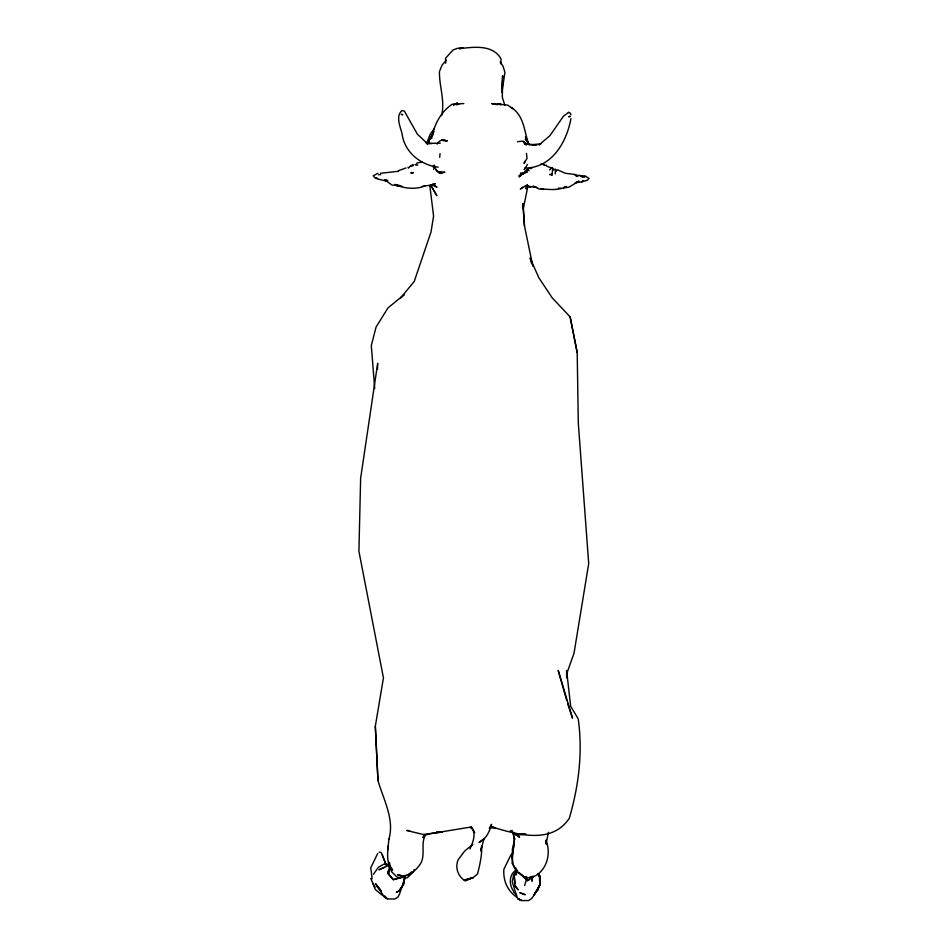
<?xml version="1.0" encoding="UTF-8"?>
<svg xmlns="http://www.w3.org/2000/svg" width="948" height="948" viewBox="0 0 948 948"><rect width="100%" height="100%" fill="white"/><g stroke="black" fill="none" stroke-linecap="round" stroke-linejoin="round"><path stroke-width="1.42" d="M377.541 369.21L377.683 363.297L360.643 478.195L358.913 551.226L383.442 677.915L375.325 726.227L377.956 780.465C383.336 799.365 394.83 819.356 388.846 839.347C388.17 849.491 384.995 861.945 392.65 870.145L390.588 866.745M388.526 861.815L389.213 868.795L387.685 873.416L393.337 879.685L401.478 877.54M500.911 63.883L501.065 58.954C492.759 44.046 473.372 47.151 459.306 48.644M539.542 880.668L539.59 875.845L538.073 873.641M512.406 857.679L512.11 863.308L516.53 870.892L528.415 880.313L533.831 876.177M501.622 89.681L502.618 75.65L502.322 97.241L504.786 105.204M439.694 157.321L440.038 153.623M539.898 883.643L540.241 880.005L539.199 874.4L540.241 880.005M551.973 175.024L551.736 174.195L549.71 174.456L551.973 175.024L552.648 169.467L554.343 169.893L552.056 167.547L549.544 169.965M532.48 876.912L532.006 881.249L532.693 876.379M546.06 840.722L546.226 843.412L548.394 832.344M501.895 92.454L504.94 72.344L503.021 66.17L500.094 61.893M514.254 843.684C512.418 852.821 510.427 862.822 516.53 870.892L515.973 868.072M481.762 845.936L480.672 850.901L484.049 838.613L479.06 842.428C486.277 838.921 489.559 831.68 491.538 824.345L490.009 826.881M532.823 266.281L524.481 225.92L523.32 208.797L528.012 185.571M517.335 870.335L516.245 874.968M570.969 118.571C566.726 141.608 552.684 166.765 526.626 168.057M441.531 115.62C445.287 100.962 439.137 86.244 439.434 71.55L442.1 65.045L446.425 60.091M514.42 840.615L512.43 848.815L512.169 858.663L514.195 841.871L513.721 835.769L514.752 839.549L511.896 830.353M524.623 885.527L526.413 879.614M431.613 138.574C433.864 125.136 440.666 112.03 452.125 104.244L463.833 103.569M527.159 184.73L526.021 188.842L527.147 184.978M433.603 169.348L434.729 166.113M469.983 848.993C473.052 842.049 476.726 833.268 470.966 826.561L474.687 832.688L472.72 829.133L469.604 827.249L430.558 833.648L423.993 835.472M539.779 884.851L537.789 890.326L534.85 893.158M425.249 835.307C420.272 844.621 426.292 856.222 419.597 865.062C415.627 870.43 410.129 875.229 403.338 876.272L397.508 874.731L402.639 875.81L407.616 875.134L411.716 871.816M405.282 877.196L399.594 893.881L398.101 896.915L394.854 899.012L387.282 898.965L384.402 897.128L375.491 883.595L381.404 891.274L376.7 886.096L379.816 889.034M515.973 871.2L514.231 875.822L514.847 885.693L518.236 889.828L515.475 886.285M427.406 144.274L428.958 140.304L431.21 137.673M527.929 169.123L526.65 172.287L518.9 175.937L521.874 173.875L524.505 172.974L521.459 174.302L519.243 176.944L523.332 172.82M414.264 869.553L413.269 871.97L407.249 877.812L397.141 877.173L391.595 871.71L388.348 864.138M525.121 167.713L524.244 169.822L527.408 164.466M434.077 131.464L430.333 137.756L432.975 134.652L430.57 137.199L427.252 143.421M429.491 139.676L430.57 137.199M427.619 143.835L428.792 141.418L427.441 143.906M377.766 853.354L370.763 867.775L372.137 878.772M537.836 873.795L539.59 875.845L540.111 884.555L533.854 895.445L531.816 898.325L528.652 900.564L521.08 900.6L517.229 897.768L512.24 881.759L513.78 874.376L516.826 870.276M525.382 160.816L524.019 163.412L527.029 158.375L526.46 153.434M424.171 835.105L422.855 837.582L425.51 834.821M389.083 870.88L387.685 873.416L388.964 869.672L389.083 874.601L393.337 879.685L401.596 877.255M388.846 839.347L389.237 838.636M540.111 884.555L533.854 895.445L540.111 884.555L539.661 877.007L538.227 874.897M437.123 144.108C438.758 140.008 443.439 139.261 447.172 140.968L441.472 140.197L447.148 140.742M427.275 142.449L430.617 136.844L426.612 143.563L430.155 134.272L434.468 128.3M416.006 164.762L417.12 162.926L422.334 162.155M427.951 141.987L428.958 140.304M517.241 871.07L514.231 875.822L515.167 883.678M427.595 143.942L429.243 141.501M373.429 874.317L378.406 867.266L383.62 864.292L388.68 864.398M433.046 166.931L434.409 165.13M410.685 165.817L408.422 168.163L408.019 167.251M515.996 870.074C508.922 874.637 508.875 884.863 513.555 891.108M472.851 844.443L464.887 850.818L458.133 859.729C454.85 867.87 457.967 876.331 465.231 880.965L473.206 877.564L477.531 873.997C479.854 864.908 482.094 855.12 481.667 845.782M512.276 853.793L510.842 854.954L503.838 869.375C503.163 880.728 507.251 890.622 516.648 897.081M522.692 187.218L520.345 189.043L525.761 185.761L531.01 186.91L525.192 185.998L536.295 187.349L538.594 188.853L543.642 189.41L540.881 188.723C549.105 189.659 558.87 190.584 566.537 186.519L563.87 187.325M583.269 180.701L581.468 181.957L576.23 182.691M583.553 180.535L581.468 181.957L587.274 180.274L589.087 178.402L584.916 175.818L579.868 175.747M424.68 185.986C415.734 189.79 403.694 188.534 394.878 184.469L399.878 185.678L392.164 185.144L384.722 179.824L387.673 180.665L384.722 179.824L386.725 181.175L377.174 178.84L375.444 177.655M453.428 104.79L457.363 103.166L453.582 104.873M406.028 167.986L398.48 170.652M575.092 182.94L578.896 181.115L568.871 187.254L563.633 187.894M384.402 867.337L378.927 869.766L389.284 865.192M453.902 104.671L457.363 103.166M434.694 185.535L432.596 184.801L434.694 185.535L432.596 184.801L422.085 186.436M467.364 879.483L473.206 877.564L464.247 880.123L472.116 877.872M570.862 114.803L570.506 113.286L568.504 112.421L563.456 116.225L549.876 135.683L539.116 144.866L540.952 143.717L531.757 144.937L537.255 144.677L524.363 144.155M377.908 173.306L373.228 175.807L375.029 177.928L377.553 178.402M413.067 165.71L410.448 166.433L412.807 164.525L413.589 165.13M459.496 48.727L463.288 47.684L457.825 48.241L453.12 49.912L445.513 58.29L445.75 63.22M529.885 877.019L532.515 876.462M456.225 104.766L458.761 104.363M524.919 833.837L516.387 834.963L510.237 830.969M517.478 141.714L522.964 141.086L526.898 144.025M380.432 173.306L398.693 171.268M399.546 185.618L397.022 185.879L402.142 186.318M489.239 828.137L495.223 827.687L492.344 827.011M526.021 834.264L516.387 834.963L514.61 833.529L519.54 837.226L511.126 830.685M379.212 852.193L381.262 852.513L386.346 865.654M378.465 174.728L380.669 174.657M431.66 143.622L427.726 143.361L440.251 143.172M543.891 165.296L546.415 165.248M528.913 168.412L531.781 168.471M558.396 188.166L560.92 188.249M409.595 830.614L406.739 830.484L423.057 834.453L442.325 832.095L436.637 831.846M580.78 176.198L584.679 177.217M568.504 112.421L569.179 112.468M537.646 187.858L533.06 186.199L534.933 186.934M432.596 184.801L431.98 184.742L437.04 187.277L432.655 184.291M526.187 876.971L523.806 876.639L529.174 877.99C545.147 874.992 551.997 855.25 546.202 841.089L546.226 843.412M501.089 104.114L498.162 103.688L500.627 104.801M540.988 164.004L544.093 164.466M546.569 166.09L551.712 168.104M497.404 104.707L491.716 103.628L507.666 105.098L512.667 108.629L510.984 107.385C524.386 115.277 524.078 132.068 528.972 144.783L525.844 137.851M415.023 164.585L417.831 165.177M425.688 142.615L429.942 143.539M492.213 827.023C516.992 834.489 551.783 844.846 569.31 818.219C578.754 785.999 582.866 752.321 578.244 718.916L570.684 706.307L566.596 670.556L566.643 677.808L567.532 671.445L574.014 653.255L588.708 563.562L578.316 423.412L577.202 352.668L570.139 316.905L552.163 297.779L538.808 277.693L530.157 258.164L531.674 263.734M438.177 167.192C420.604 165.106 404.275 151.988 402.071 133.787C400.364 126.759 395.435 116.687 401.834 110.561L404.346 111.082L417.333 134.095L427.216 143.515M385.777 896.571L382.305 895.279L375.325 889.532L370.822 878.464M384.947 897.377L387.471 898.514M526.721 169.491L529.15 170.735M432.572 184.268L434.314 185.417L433.781 184.824M582.617 177.086L580.058 175.38L575.009 175.333L577.818 176.506L575.187 174.491L565.292 173.271L557.495 169.799L555.291 171.387L555.327 173.887M439.078 172.181L440.986 173.638L436.234 170.332L434.279 165.521M528.415 880.313L518.71 872.515L527.657 880.965M513.543 892.032L516.636 894.936M537.587 873.866L539.59 875.845M526.187 144.736L523.343 141.892L526.176 144.902M525.287 139.285L529.932 145.02M389.273 866.472L391.074 868.439M526.519 140.411L528.036 142.164L525.559 137.721M555.161 169.028L556.44 170.913M430.641 184.955L436.85 195.726L430.57 184.884M372.647 882.896L375.064 887.15M382.352 854.883L385.872 864.386M567.556 703.309L572.509 718.146L558.194 670.426L566.774 700.56M525.465 136.5L527.064 141.37M570.139 316.905L577.202 352.668M429.977 186.803L433.58 216.132L431.008 232.047L414.205 281.52L400.625 297.897L404.204 294.65L387.957 307.946L376.072 327.06L371.308 345.546L374.709 388.538M389.64 862.787L389.901 865.607M523.32 208.797L522.952 203.429L524.481 225.92M546.012 840.094L546.273 844.395M375.325 726.227L377.956 780.465M388.111 845.877L388.206 849.527M404.559 878.275L403.789 884.354L398.871 891.049L396.418 892.246L398.871 891.049L403.042 884.934L404.559 878.275M527.692 169.337L526.65 172.287L527.692 169.337M526.673 170.545L523.13 173.816L520.416 173.211L522.941 173.46L526.673 170.545M411.468 172.524L410.828 173.022L413.387 172.82L411.468 172.524M570.009 116.379L568.919 116.723L570.009 116.379M435.096 183.841L429.847 185.749L435.096 183.841M444.683 172.252L442.361 172.868L439.635 171.801L444.683 172.252M402.58 114.72L401.478 114.353L402.58 114.72M441.59 173.318L439.066 172.737L436.163 169.858L438.675 172.358L441.59 173.318M525.097 894.675L520.037 892.815L525.097 894.675M521.27 900.256L518.011 898.929L521.27 900.256"/></g></svg>
